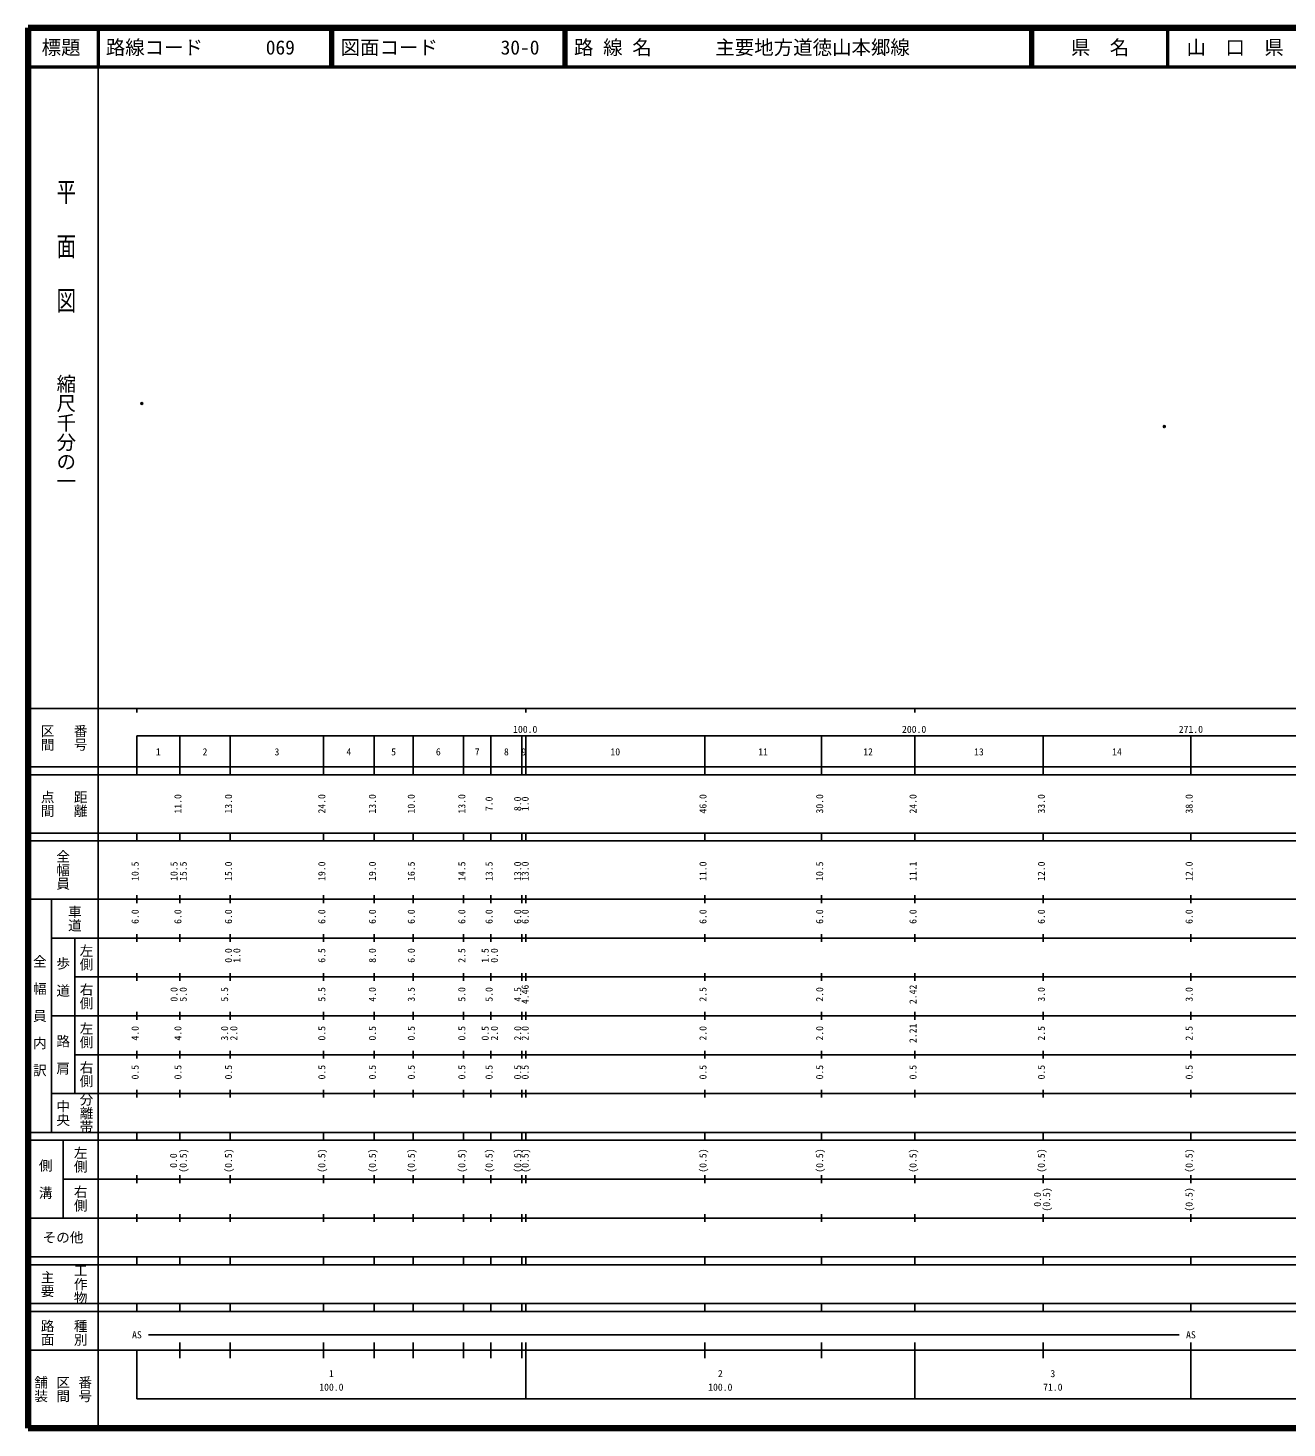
# Model space of a CAD drawing. Units: millimetres on the paper. Extents: x 40 to 680, y 20 to 380.
# Drawn here: x 40 to 363.7, y 20 to 380 of the extents above; entities that cross this region are included whole.
import ezdxf
from ezdxf.enums import TextEntityAlignment as Align

# ---------------------------------------------------------------- set-up
doc = ezdxf.new("R2010")
doc.units = ezdxf.units.MM
doc.header["$PDMODE"] = 32
doc.header["$PDSIZE"] = 0.5
doc.layers.add('M-OTRS', color=6, linetype='Continuous')
doc.layers.add('M-TTL-TXT', color=7, linetype='Continuous')
for name, color, linetype, lineweight in [('M-TTL', 2, 'Continuous', 140), ('M-TTL-BAND', 7, 'Continuous', 25), ('M-TTL-LINE', 7, 'Continuous', 50)]:
    doc.layers.add(name, color=color, linetype=linetype, lineweight=lineweight)
doc.styles.add('@ＭＳ ゴシック', font='')
doc.styles.add('ＭＳ ゴシック', font='')
doc.styles.get('@ＭＳ ゴシック').set_extended_font_data('@MS Gothic')
doc.styles.get('ＭＳ ゴシック').set_extended_font_data('MS Gothic')

msp = doc.modelspace()

# ---------------------------------------------------------------- linework, layer by layer
at = {"layer": 'M-OTRS'}
for p in [(69.244, 283.436), (332.169, 277.512)]:
    msp.add_point(p, dxfattribs=at)
at = {"layer": 'M-TTL'}
for p, q in [((40, 380), (40, 20)), ((680, 380), (40, 380)), ((40, 20), (680, 20))]:
    msp.add_line(p, q, dxfattribs=at)
at = {"layer": 'M-TTL-BAND'}
for p, q in [((58, 370), (58, 20)), ((40, 205), (579, 205)), ((68, 205), (68, 204)), ((168, 205), (168, 204)), ((268, 205), (268, 204)), ((68, 198), (579, 198)), ((68, 198), (68, 188)), ((79, 188), (79, 198)), ((92, 188), (92, 198)), ((116, 188), (116, 198)), ((129, 188), (129, 198)), ((139, 188), (139, 198)), ((152, 188), (152, 198)), ((159, 188), (159, 198)), ((167, 188), (167, 198)), ((168, 188), (168, 198)), ((214, 188), (214, 198)), ((244, 188), (244, 198)), ((268, 188), (268, 198)), ((301, 188), (301, 198)), ((339, 188), (339, 198)), ((40, 190), (579, 190)), ((40, 188), (579, 188)), ((40, 173), (579, 173)), ((68, 171), (68, 173)), ((79, 171), (79, 173)), ((92, 171), (92, 173)), ((116, 171), (116, 173)), ((129, 171), (129, 173)), ((139, 171), (139, 173)), ((152, 171), (152, 173)), ((159, 171), (159, 173)), ((167, 171), (167, 173)), ((168, 171), (168, 173)), ((214, 171), (214, 173)), ((244, 171), (244, 173)), ((268, 171), (268, 173)), ((301, 171), (301, 173)), ((339, 171), (339, 173)), ((40, 171), (579, 171)), ((40, 156), (579, 156)), ((46, 96), (46, 156)), ((68, 155), (68, 157)), ((79, 155), (79, 157)), ((92, 155), (92, 157)), ((116, 155), (116, 157)), ((129, 155), (129, 157)), ((139, 155), (139, 157)), ((152, 155), (152, 157)), ((159, 155), (159, 157)), ((167, 155), (167, 157)), ((168, 155), (168, 157)), ((214, 155), (214, 157)), ((244, 155), (244, 157)), ((268, 155), (268, 157)), ((301, 155), (301, 157)), ((339, 155), (339, 157)), ((46, 146), (579, 146)), ((52, 146), (52, 106)), ((68, 145), (68, 147)), ((79, 145), (79, 147)), ((92, 145), (92, 147)), ((116, 145), (116, 147)), ((129, 145), (129, 147)), ((139, 145), (139, 147)), ((152, 145), (152, 147)), ((159, 145), (159, 147)), ((167, 145), (167, 147)), ((168, 145), (168, 147)), ((214, 145), (214, 147)), ((244, 145), (244, 147)), ((268, 145), (268, 147)), ((301, 145), (301, 147)), ((339, 145), (339, 147)), ((68, 135), (68, 137)), ((79, 135), (79, 137)), ((92, 135), (92, 137)), ((116, 135), (116, 137)), ((129, 135), (129, 137)), ((139, 135), (139, 137)), ((152, 135), (152, 137)), ((159, 135), (159, 137)), ((167, 135), (167, 137)), ((168, 135), (168, 137)), ((214, 135), (214, 137)), ((244, 135), (244, 137)), ((268, 135), (268, 137)), ((301, 135), (301, 137)), ((339, 135), (339, 137)), ((52, 136), (579, 136)), ((46, 126), (579, 126)), ((68, 125), (68, 127)), ((79, 125), (79, 127)), ((92, 125), (92, 127)), ((116, 125), (116, 127)), ((129, 125), (129, 127)), ((139, 125), (139, 127)), ((152, 125), (152, 127)), ((159, 125), (159, 127)), ((167, 125), (167, 127)), ((168, 125), (168, 127)), ((214, 125), (214, 127)), ((244, 125), (244, 127)), ((268, 125), (268, 127)), ((301, 125), (301, 127)), ((339, 125), (339, 127)), ((52, 116), (579, 116)), ((68, 115), (68, 117)), ((79, 115), (79, 117)), ((92, 115), (92, 117)), ((116, 115), (116, 117)), ((129, 115), (129, 117)), ((139, 115), (139, 117)), ((152, 115), (152, 117)), ((159, 115), (159, 117)), ((167, 115), (167, 117)), ((168, 115), (168, 117)), ((214, 115), (214, 117)), ((244, 115), (244, 117)), ((268, 115), (268, 117)), ((301, 115), (301, 117)), ((339, 115), (339, 117)), ((46, 106), (579, 106)), ((68, 105), (68, 107)), ((79, 105), (79, 107)), ((92, 105), (92, 107)), ((116, 105), (116, 107)), ((129, 105), (129, 107)), ((139, 105), (139, 107)), ((152, 105), (152, 107)), ((159, 105), (159, 107)), ((167, 105), (167, 107)), ((168, 105), (168, 107)), ((214, 105), (214, 107)), ((244, 105), (244, 107)), ((268, 105), (268, 107)), ((301, 105), (301, 107)), ((339, 105), (339, 107)), ((40, 96), (579, 96)), ((40, 94), (579, 94)), ((49, 94), (49, 74)), ((68, 94), (68, 96)), ((79, 94), (79, 96)), ((92, 94), (92, 96)), ((116, 94), (116, 96)), ((129, 94), (129, 96)), ((139, 94), (139, 96)), ((152, 94), (152, 96)), ((159, 94), (159, 96)), ((167, 94), (167, 96)), ((168, 94), (168, 96)), ((214, 94), (214, 96)), ((244, 94), (244, 96)), ((268, 94), (268, 96)), ((301, 94), (301, 96)), ((339, 94), (339, 96)), ((49, 84), (579, 84)), ((68, 83), (68, 85)), ((79, 83), (79, 85)), ((92, 83), (92, 85)), ((116, 83), (116, 85)), ((129, 83), (129, 85)), ((139, 83), (139, 85)), ((152, 83), (152, 85)), ((159, 83), (159, 85)), ((167, 83), (167, 85)), ((168, 83), (168, 85)), ((214, 83), (214, 85)), ((244, 83), (244, 85)), ((268, 83), (268, 85)), ((301, 83), (301, 85)), ((339, 83), (339, 85)), ((40, 74), (579, 74)), ((68, 73), (68, 75)), ((79, 73), (79, 75)), ((92, 73), (92, 75)), ((116, 73), (116, 75)), ((129, 73), (129, 75)), ((139, 73), (139, 75)), ((152, 73), (152, 75)), ((159, 73), (159, 75)), ((167, 73), (167, 75)), ((168, 73), (168, 75)), ((214, 73), (214, 75)), ((244, 73), (244, 75)), ((268, 73), (268, 75)), ((301, 73), (301, 75)), ((339, 73), (339, 75)), ((40, 64), (579, 64)), ((40, 62), (579, 62)), ((68, 62), (68, 64)), ((79, 62), (79, 64)), ((92, 62), (92, 64)), ((116, 62), (116, 64)), ((129, 62), (129, 64)), ((139, 62), (139, 64)), ((152, 62), (152, 64)), ((159, 62), (159, 64)), ((167, 62), (167, 64)), ((168, 62), (168, 64)), ((214, 62), (214, 64)), ((244, 62), (244, 64)), ((268, 62), (268, 64)), ((301, 62), (301, 64)), ((339, 62), (339, 64)), ((40, 52), (579, 52)), ((68, 50), (68, 52)), ((79, 50), (79, 52)), ((92, 50), (92, 52)), ((116, 50), (116, 52)), ((129, 50), (129, 52)), ((139, 50), (139, 52)), ((152, 50), (152, 52)), ((159, 50), (159, 52)), ((167, 50), (167, 52)), ((168, 50), (168, 52)), ((214, 50), (214, 52)), ((244, 50), (244, 52)), ((268, 50), (268, 52)), ((301, 50), (301, 52)), ((339, 50), (339, 52)), ((40, 50), (579, 50)), ((71, 44), (336, 44)), ((40, 40), (579, 40)), ((68, 40), (68, 27.5)), ((79, 38), (79, 42)), ((92, 38), (92, 42)), ((116, 38), (116, 42)), ((129, 38), (129, 42)), ((139, 38), (139, 42)), ((152, 38), (152, 42)), ((159, 38), (159, 42)), ((167, 38), (167, 42)), ((168, 27.5), (168, 42)), ((214, 38), (214, 42)), ((244, 38), (244, 42)), ((268, 27.5), (268, 42)), ((301, 38), (301, 42)), ((339, 27.5), (339, 42)), ((68, 27.5), (579, 27.5))]:
    msp.add_line(p, q, dxfattribs=at)
at = {"layer": 'M-TTL-LINE'}
for p, q in [((58, 380), (58, 370)), ((117.75, 380), (117.75, 370)), ((118.25, 380), (118.25, 370)), ((177.75, 380), (177.75, 370)), ((178.25, 380), (178.25, 370)), ((297.75, 380), (297.75, 370)), ((298.25, 380), (298.25, 370)), ((333, 380), (333, 370)), ((40, 370), (680, 370))]:
    msp.add_line(p, q, dxfattribs=at)

# ---------------------------------------------------------------- texts
at = {"layer": 'M-TTL-BAND', "style": '@ＭＳ ゴシック', "width": 1.4}
msp.add_text('平  面  図', height=3.666, rotation=270, dxfattribs=at).set_placement((49.777, 306.475), align=Align.MIDDLE_RIGHT)
at = {"layer": 'M-TTL-BAND', "style": '@ＭＳ ゴシック'}
msp.add_text('縮尺千分の一', height=3.666, rotation=270, dxfattribs=at).set_placement((49.777, 261.03), align=Align.MIDDLE_RIGHT)
for s, p in [('区間', (45, 197.5)), ('番号', (53.5, 197.5)), ('点間', (45, 180.5)), ('距離', (53.5, 180.5)), ('全幅員', (49, 163.5)), ('車道', (52, 151)), ('左側', (55, 141)), ('全\u3000幅\u3000員\u3000内\u3000訳', (43, 126)), ('歩\u3000道', (49, 136)), ('右側', (55, 131)), ('左側', (55, 121)), ('路\u3000肩', (49, 116)), ('右側', (55, 111)), ('分離帯', (55, 101)), ('中央', (49, 101)), ('左側', (53.5, 89)), ('側\u3000溝', (44.5, 84)), ('右側', (53.5, 79)), ('工作物', (53.5, 57)), ('主要', (45, 57)), ('路面', (45, 44.5)), ('種別', (53.5, 44.5)), ('舗装', (43.333, 30)), ('区間', (49, 30)), ('番号', (54.667, 30))]:
    msp.add_text(s, height=2.566, rotation=270, dxfattribs=at).set_placement(p, align=Align.MIDDLE_CENTER)
at = {"layer": 'M-TTL-BAND', "style": 'ＭＳ ゴシック'}
for s, p in [('100.0', (167.844, 198.195)), ('200.0', (267.844, 198.195)), ('271.0', (339, 198.195)), ('1', (73.5, 192.405)), ('2', (85.5, 192.405)), ('3', (104, 192.405)), ('4', (122.5, 192.405)), ('5', (134, 192.405)), ('6', (145.5, 192.405)), ('7', (155.5, 192.405)), ('8', (163, 192.405)), ('9', (167.5, 192.405)), ('10', (191, 192.405)), ('11', (229, 192.405)), ('12', (256, 192.405)), ('13', (284.5, 192.405)), ('14', (320, 192.405)), ('AS', (68, 42.5)), ('AS', (339, 42.5)), ('1', (118, 32.523)), ('2', (218, 32.523)), ('3', (303.5, 32.523)), ('100.0', (118, 29.033)), ('100.0', (218, 29.033)), ('71.0', (303.5, 29.033))]:
    msp.add_text(s, height=1.833, dxfattribs=at).set_placement(p, align=Align.BOTTOM_CENTER)
for s, p in [('11.0', (80, 180.5)), ('13.0', (93, 180.5)), ('24.0', (117, 180.5)), ('13.0', (130, 180.5)), ('10.0', (140, 180.5)), ('13.0', (153, 180.5)), ('7.0', (160, 180.5)), ('8.0', (167.351, 180.5)), ('1.0', (169.277, 180.5)), ('46.0', (215, 180.5)), ('30.0', (245, 180.5)), ('24.0', (269, 180.5)), ('33.0', (302, 180.5)), ('38.0', (340, 180.5)), ('10.5', (69, 163.174)), ('10.5', (79, 163.174)), ('15.5', (81.37, 163.174)), ('15.0', (93, 163.174)), ('19.0', (117, 163.174)), ('19.0', (130, 163.174)), ('16.5', (140, 163.174)), ('14.5', (153, 163.174)), ('13.5', (160, 163.174)), ('13.0', (167.351, 163.174)), ('13.0', (169.277, 163.174)), ('11.0', (215, 163.174)), ('10.5', (245, 163.174)), ('11.1', (269, 163.174)), ('12.0', (302, 163.174)), ('12.0', (340, 163.174)), ('6.0', (69, 151.5)), ('6.0', (80, 151.5)), ('6.0', (93, 151.5)), ('6.0', (117, 151.5)), ('6.0', (130, 151.5)), ('6.0', (140, 151.5)), ('6.0', (153, 151.5)), ('6.0', (160, 151.5)), ('6.0', (167.351, 151.5)), ('6.0', (169.277, 151.5)), ('6.0', (215, 151.5)), ('6.0', (245, 151.5)), ('6.0', (269, 151.5)), ('6.0', (302, 151.5)), ('6.0', (340, 151.5)), ('0.0', (93, 141.5)), ('1.0', (95.149, 141.5)), ('6.5', (117, 141.5)), ('8.0', (130, 141.5)), ('6.0', (140, 141.5)), ('2.5', (153, 141.5)), ('1.5', (159, 141.5)), ('0.0', (161.37, 141.5)), ('0.0', (79, 131.5)), ('5.0', (81.37, 131.5)), ('5.5', (92, 131.5)), ('5.5', (117, 131.5)), ('4.0', (130, 131.5)), ('3.5', (140, 131.5)), ('5.0', (153, 131.5)), ('5.0', (160, 131.5)), ('4.5', (167.351, 131.5)), ('4.46', (169.277, 131.5)), ('2.5', (215, 131.5)), ('2.0', (245, 131.5)), ('2.42', (269, 131.5)), ('3.0', (302, 131.5)), ('3.0', (340, 131.5)), ('4.0', (69, 121.5)), ('4.0', (80, 121.5)), ('3.0', (92, 121.5)), ('2.0', (94.37, 121.5)), ('0.5', (117, 121.5)), ('0.5', (130, 121.5)), ('0.5', (140, 121.5)), ('0.5', (153, 121.5)), ('0.5', (159, 121.5)), ('2.0', (161.37, 121.5)), ('2.0', (167.351, 121.5)), ('2.0', (169.277, 121.5)), ('2.0', (215, 121.5)), ('2.0', (245, 121.5)), ('2.21', (269, 121.5)), ('2.5', (302, 121.5)), ('2.5', (340, 121.5)), ('0.5', (69, 111.5)), ('0.5', (80, 111.5)), ('0.5', (93, 111.5)), ('0.5', (117, 111.5)), ('0.5', (130, 111.5)), ('0.5', (140, 111.5)), ('0.5', (153, 111.5)), ('0.5', (160, 111.5)), ('0.5', (167.351, 111.5)), ('0.5', (169.277, 111.5)), ('0.5', (215, 111.5)), ('0.5', (245, 111.5)), ('0.5', (269, 111.5)), ('0.5', (302, 111.5)), ('0.5', (340, 111.5)), ('0.0', (78.867, 88.764)), ('(0.5)', (81.37, 88.764)), ('(0.5)', (93, 88.764)), ('(0.5)', (117, 88.764)), ('(0.5)', (130, 88.764)), ('(0.5)', (140, 88.764)), ('(0.5)', (153, 88.764)), ('(0.5)', (160, 88.764)), ('(0.5)', (167.351, 88.764)), ('(0.5)', (169.277, 88.764)), ('(0.5)', (215, 88.764)), ('(0.5)', (245, 88.764)), ('(0.5)', (269, 88.764)), ('(0.5)', (302, 88.764)), ('(0.5)', (340, 88.764)), ('0.0', (300.999, 78.764)), ('(0.5)', (303.37, 78.764)), ('(0.5)', (340, 78.764))]:
    msp.add_text(s, height=1.833, rotation=90, dxfattribs=at).set_placement(p, align=Align.BOTTOM_CENTER)
msp.add_text('その他', height=2.566, dxfattribs=at).set_placement((49, 69), align=Align.MIDDLE_CENTER)
at = {"layer": 'M-TTL-TXT', "style": 'ＭＳ ゴシック'}
for s, p in [('標題', (48.5, 375)), ('県\u3000名', (315.625, 375)), ('山\u3000口\u3000県', (350.375, 375))]:
    msp.add_text(s, height=3.666, dxfattribs=at).set_placement(p, align=Align.MIDDLE_CENTER)
for s, p in [('路線コード', (60, 375)), ('069', (101.142, 375)), ('図面コード', (120.38, 375)), ('30-0', (161.521, 375)), ('路 線 名', (180.38, 375)), ('主要地方道徳山本郷線', (216.734, 375))]:
    msp.add_text(s, height=3.666, dxfattribs=at).set_placement(p, align=Align.MIDDLE_LEFT)

doc.saveas('drawing.dxf')
